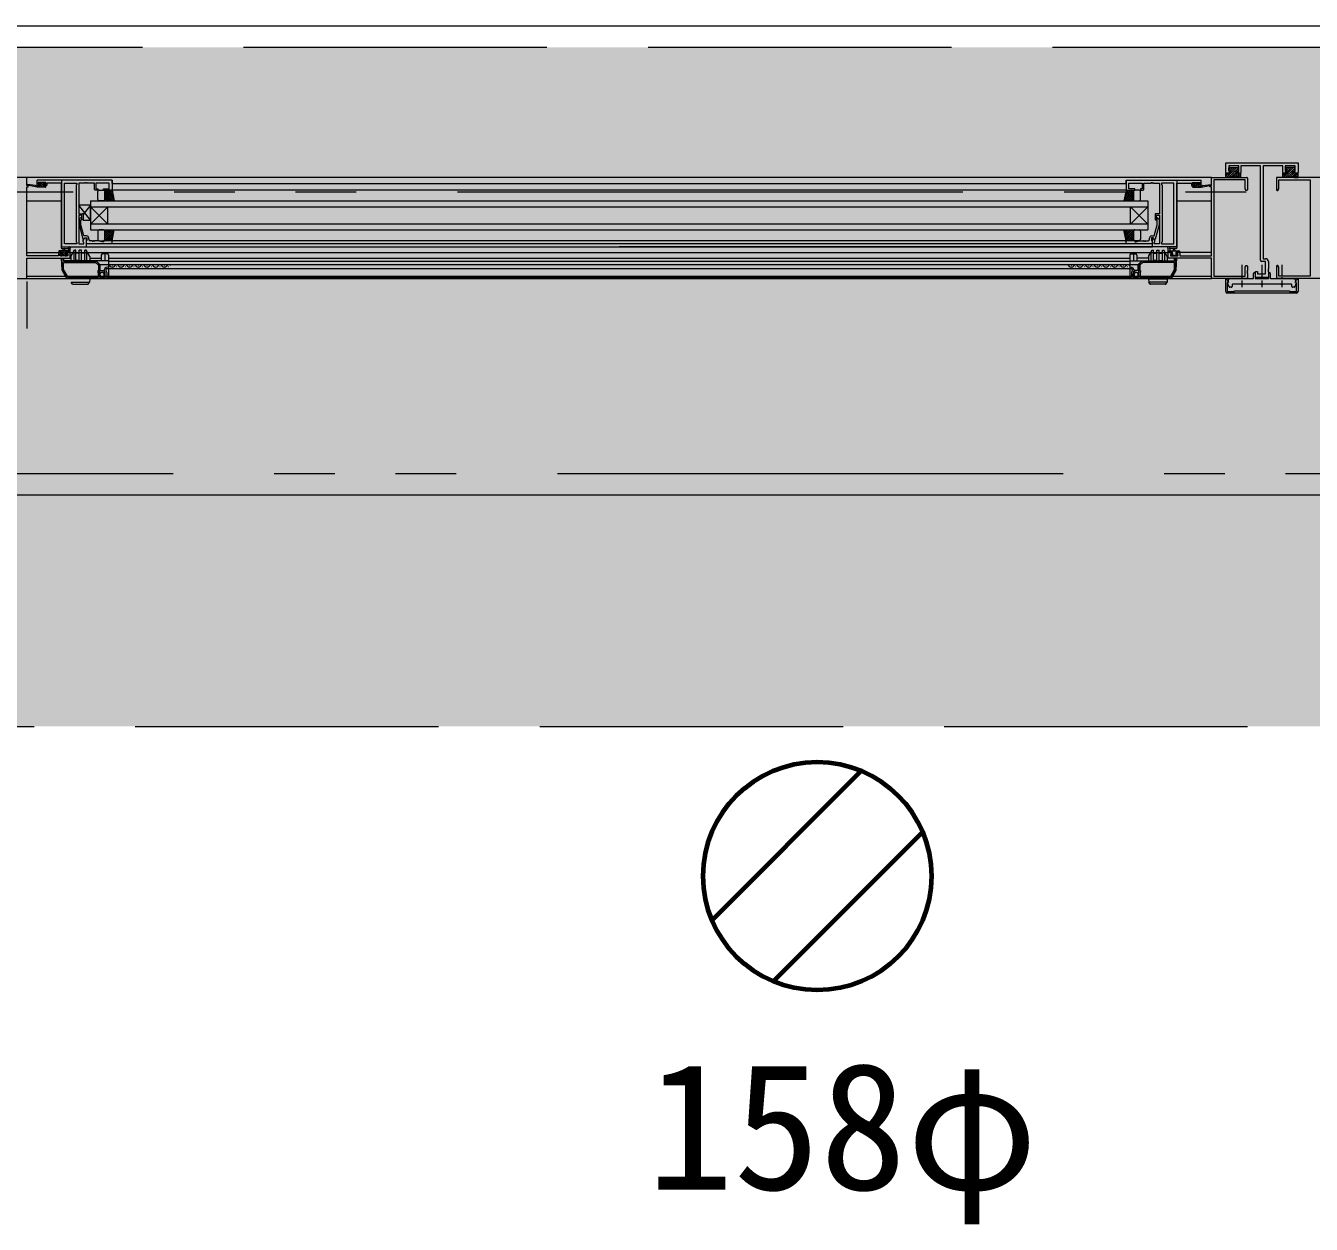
# Model space of a CAD drawing. Units: millimetres at full size. Extents: x -22551 to 92397, y -19340 to 14894.
# Drawn here: x 1721 to 2611, y 6300 to 7129 of the extents above; entities that cross this region are included whole.
import ezdxf
from ezdxf.enums import TextEntityAlignment as Align

# ---------------------------------------------------------------- set-up
doc = ezdxf.new("R2010")
doc.units = ezdxf.units.MM
doc.header["$LTSCALE"] = 70
doc.linetypes.add('DASHED3', pattern=[4, 3, -1])
doc.linetypes.add('DOUBLE_CHAIN1', pattern=[8.8, 5, -1, 0.6, -0.6, 0.6, -1])
for name, color, linetype, lineweight in [('1-2_階なし_梁', 9, 'DASHED3', 15), ('2-0_通芯', 7, 'Continuous', 15), ('3-B_厨房機器 AS・ﾊﾟﾈﾙ', 1, 'Continuous', 60)]:
    doc.layers.add(name, color=color, linetype=linetype, lineweight=lineweight)
doc.styles.add('ＭＳ ゴシック', font='')
doc.styles.get('ＭＳ ゴシック').set_extended_font_data('MS Gothic')

# ---------------------------------------------------------------- blocks, each defined once
blk = doc.blocks.new('グループ部品-125')
at = {"layer": '2-0_通芯'}
for p, q in [((2551.61, 7034.3), (2601.61, 7034.3)), ((2551.61, 7027.8), (2551.61, 7034.3)), ((2552.16, 7024.25), (2559.26, 7031.1)), ((2553.61, 7032.37), (2553.61, 7028.3)), ((2560.61, 7032.37), (2553.61, 7032.37)), ((2553.81, 7029.89), (2555.02, 7031.1)), ((2554.09, 7028.75), (2556.43, 7031.1)), ((2554.31, 7031.1), (2559.81, 7031.1)), ((2555.36, 7028.61), (2557.85, 7031.1)), ((2560.61, 7028.3), (2560.61, 7032.37)), ((2562.11, 7032.37), (2562.11, 7027.8)), ((2575.65, 7032.37), (2562.11, 7032.37)), ((2575.65, 6967.1), (2575.65, 7032.37)), ((2577.58, 7032.37), (2577.58, 6968.03)), ((2591.11, 7032.37), (2577.58, 7032.37)), ((2591.11, 7027.8), (2591.11, 7032.37)), ((2591.26, 7024.25), (2598.36, 7031.1)), ((2592.61, 7032.37), (2592.61, 7028.3)), ((2599.61, 7032.37), (2592.61, 7032.37)), ((2592.91, 7029.89), (2594.12, 7031.1)), ((2593.19, 7028.75), (2595.53, 7031.1)), ((2598.91, 7031.1), (2593.41, 7031.1)), ((2594.46, 7028.61), (2596.95, 7031.1)), ((2599.61, 7028.3), (2599.61, 7032.37)), ((2601.61, 7034.3), (2601.61, 7027.8)), ((2541.61, 7024.3), (1697.11, 7024.3)), ((1721.61, 7018.8), (1721.61, 7024.3)), ((1780.61, 7022.3), (1728.61, 7022.3)), ((1728.61, 7019), (1728.61, 7022.3)), ((1745.61, 7022.3), (1745.61, 6976.3)), ((1780.61, 7020.1), (1780.61, 7022.3)), ((1780.61, 7022.3), (1780.61, 7016)), ((2482.61, 7022.3), (2534.61, 7022.3)), ((2482.61, 7020.1), (2482.61, 7022.3)), ((2482.61, 7022.3), (2482.61, 7016)), ((2517.61, 7022.3), (2517.61, 6976.3)), ((2534.61, 7019), (2534.61, 7022.3)), ((2541.61, 7024.3), (2566.11, 7024.3)), ((2541.61, 7018.8), (2541.61, 7024.3)), ((2543.24, 7022.67), (2543.24, 6955.93)), ((2564.98, 7022.67), (2543.24, 7022.67)), ((2551.61, 7027.3), (2555.36, 7027.3)), ((2551.61, 7025.17), (2554.05, 7027.3)), ((2551.61, 7026.28), (2552.63, 7027.3)), ((2554.61, 7027.3), (2552.11, 7027.3)), ((2553.57, 7024.25), (2560.3, 7030.72)), ((2553.61, 7028.3), (2555.11, 7028.3)), ((2553.81, 7029.2), (2553.81, 7030.6)), ((2555.36, 7028.7), (2554.31, 7028.7)), ((2555.11, 7028.3), (2555.11, 7027.8)), ((2555.17, 7024.43), (2558.76, 7027.77)), ((2555.36, 7027.3), (2555.36, 7028.7)), ((2556.7, 7024.55), (2559.7, 7027.3)), ((2558.08, 7024.52), (2561.12, 7027.3)), ((2562.06, 7027.3), (2558.76, 7027.3)), ((2559.11, 7028.3), (2560.61, 7028.3)), ((2559.11, 7027.8), (2559.11, 7028.3)), ((2559.36, 7024.37), (2562.06, 7026.83)), ((2561.61, 7027.3), (2559.61, 7027.3)), ((2559.69, 7028.7), (2560.31, 7029.32)), ((2560.06, 7024.25), (2562.06, 7024.25)), ((2560.31, 7029.2), (2560.31, 7030.6)), ((2560.65, 7024.25), (2562.06, 7025.41)), ((2562.06, 7024.25), (2562.06, 7027.3)), ((2564.98, 7016.39), (2564.98, 7022.67)), ((2566.61, 7023.8), (2566.61, 7015.8)), ((2586.61, 7023.8), (2586.61, 7015.8)), ((3431.61, 7024.3), (2587.11, 7024.3)), ((2588.24, 7022.67), (2609.98, 7022.67)), ((2588.24, 7016.39), (2588.24, 7022.67)), ((2591.16, 7027.3), (2594.46, 7027.3)), ((2591.16, 7025.56), (2593.15, 7027.3)), ((2591.16, 7026.73), (2591.73, 7027.3)), ((2593.61, 7027.3), (2591.61, 7027.3)), ((2592.61, 7028.3), (2594.11, 7028.3)), ((2592.67, 7024.25), (2599.4, 7030.72)), ((2592.91, 7029.2), (2592.91, 7030.6)), ((2594.11, 7028.3), (2594.11, 7027.8)), ((2594.27, 7024.43), (2597.86, 7027.77)), ((2595.8, 7024.55), (2598.8, 7027.3)), ((2597.18, 7024.52), (2600.22, 7027.3)), ((2601.61, 7027.3), (2597.86, 7027.3)), ((2598.11, 7028.3), (2599.61, 7028.3)), ((2598.11, 7027.8), (2598.11, 7028.3)), ((2598.46, 7024.37), (2601.61, 7027.24)), ((2601.11, 7027.3), (2598.61, 7027.3)), ((2598.79, 7028.7), (2599.41, 7029.32)), ((2599.41, 7029.2), (2599.41, 7030.6)), ((2599.75, 7024.25), (2601.61, 7025.78)), ((2609.98, 7022.67), (2609.98, 6955.93)), ((1722.61, 7018.8), (1721.61, 7018.8)), ((1721.61, 7017.8), (1722.61, 7017.8)), ((1721.61, 6970.03), (1721.61, 7017.8)), ((1728.61, 7017.5), (1721.85, 7018.91)), ((1727.5, 7018.67), (1721.96, 7019.5)), ((1722.61, 7017.8), (1722.61, 7018.8)), ((1728.61, 7018.5), (1728.53, 7018.51)), ((1728.61, 7017.5), (1728.61, 7018.5)), ((1730.81, 7018.5), (1728.61, 7018.5)), ((1728.67, 7017.5), (1728.61, 7017.55)), ((1734.31, 7017.5), (1728.61, 7017.5)), ((1730.01, 7017.5), (1729.01, 7018.5)), ((1729.41, 7020.8), (1729.41, 7019.3)), ((1734.61, 7020.8), (1729.41, 7020.8)), ((1729.41, 7019.3), (1730.51, 7019.3)), ((1730.3, 7020.61), (1729.8, 7020.11)), ((1730.54, 7019.67), (1729.95, 7020.26)), ((1730.01, 7019.6), (1730.35, 7019.6)), ((1731.36, 7017.5), (1730.36, 7018.5)), ((1731.11, 7020.7), (1730.51, 7020.7)), ((1730.51, 7019.3), (1730.51, 7018.5)), ((1730.81, 7019.14), (1730.81, 7018.5)), ((1734.05, 7017.5), (1730.85, 7020.7)), ((1732.71, 7017.5), (1730.88, 7019.33)), ((1733.31, 7020.5), (1731.31, 7020.5)), ((1733.3, 7019.6), (1732.4, 7020.5)), ((1733.21, 7019.6), (1734.01, 7019.6)), ((1733.21, 7018.5), (1733.21, 7019.6)), ((1734.91, 7018.5), (1733.21, 7018.5)), ((1734.01, 7020.7), (1733.51, 7020.7)), ((1733.51, 7019.3), (1734.61, 7019.3)), ((1733.51, 7018.5), (1733.51, 7019.3)), ((1734.31, 7019.94), (1733.55, 7020.7)), ((1734.31, 7019.9), (1734.31, 7020.4)), ((1734.59, 7018.31), (1734.42, 7018.48)), ((1734.61, 7019.3), (1734.61, 7020.8)), ((1734.61, 7017.8), (1734.61, 7018.2)), ((1735.41, 7020.37), (1735.41, 7019)), ((1745.61, 7020.37), (1735.41, 7020.37)), ((1745.61, 6976.3), (1745.61, 7020.37)), ((1747.54, 7020.37), (1756.11, 7020.37)), ((1747.54, 6978.23), (1747.54, 7020.37)), ((1756.11, 7019.3), (1755.68, 7018.87)), ((1755.68, 7018.87), (1755.68, 6979.73)), ((1756.11, 7020.37), (1756.11, 7019.3)), ((1757.61, 7020.37), (1757.61, 6999.2)), ((1761.65, 7020.37), (1757.61, 7020.37)), ((1762.65, 7020.37), (1762.57, 7020.37)), ((1768.41, 7020.37), (1763.57, 7020.37)), ((1768.41, 7016), (1768.41, 7020.37)), ((1770.61, 7015.5), (1768.91, 7015.5)), ((1769.41, 7020.37), (1769.41, 7016.5)), ((1778.68, 7020.37), (1769.41, 7020.37)), ((1769.41, 7016.5), (1770.61, 7016.5)), ((1770.61, 7016.5), (1770.61, 7015.5)), ((1770.61, 7009), (1770.61, 7014.5)), ((1771.61, 7015.5), (1774.61, 7015.5)), ((1774.61, 7016.5), (1778.68, 7016.5)), ((1774.61, 7015.5), (1774.61, 7016.5)), ((1780.61, 7015.5), (1774.61, 7015.5)), ((1775.61, 7008), (1775.61, 7015.5)), ((1775.61, 7011.38), (1779.73, 7015.5)), ((1775.61, 7012.8), (1778.31, 7015.5)), ((1775.61, 7014.21), (1776.9, 7015.5)), ((1775.61, 7009.97), (1780.7, 7015.06)), ((1775.61, 7014.5), (1775.61, 7009)), ((1775.61, 7014.31), (1781.92, 7008)), ((1775.61, 7008.56), (1780.93, 7013.88)), ((1775.84, 7015.5), (1781.8, 7009.53)), ((1777.25, 7015.5), (1781.45, 7011.3)), ((1778.67, 7015.5), (1781.1, 7013.07)), ((1778.68, 7016.5), (1778.68, 7020.37)), ((1780.08, 7015.5), (1780.74, 7014.84)), ((2131.61, 7015.5), (1780.11, 7015.5)), ((1780.61, 7020.1), (2131.61, 7020.1)), ((1780.61, 7015.5), (1782.11, 7008)), ((2131.61, 7020.1), (2482.61, 7020.1)), ((2483.11, 7015.5), (2131.61, 7015.5)), ((2482.61, 7015.5), (2481.11, 7008)), ((2487.61, 7014.31), (2481.3, 7008)), ((2487.38, 7015.5), (2481.42, 7009.53)), ((2485.97, 7015.5), (2481.77, 7011.3)), ((2484.55, 7015.5), (2482.12, 7013.07)), ((2487.61, 7008.56), (2482.29, 7013.88)), ((2483.14, 7015.5), (2482.48, 7014.84)), ((2487.61, 7009.97), (2482.52, 7015.06)), ((2482.61, 7015.5), (2488.61, 7015.5)), ((2487.61, 7011.38), (2483.5, 7015.5)), ((2484.54, 7020.37), (2493.81, 7020.37)), ((2484.54, 7016.5), (2484.54, 7020.37)), ((2488.61, 7016.5), (2484.54, 7016.5)), ((2487.61, 7012.8), (2484.91, 7015.5)), ((2487.61, 7014.21), (2486.32, 7015.5)), ((2487.61, 7008), (2487.61, 7015.5)), ((2487.61, 7014.5), (2487.61, 7009)), ((2488.61, 7015.5), (2488.61, 7016.5)), ((2491.61, 7015.5), (2488.61, 7015.5)), ((2492.61, 7016.5), (2492.61, 7015.5)), ((2493.81, 7016.5), (2492.61, 7016.5)), ((2492.61, 7015.5), (2494.31, 7015.5)), ((2492.61, 7009), (2492.61, 7014.5)), ((2493.81, 7020.37), (2493.81, 7016.5)), ((2494.81, 7020.37), (2499.65, 7020.37)), ((2494.81, 7016), (2494.81, 7020.37)), ((2500.57, 7020.37), (2500.65, 7020.37)), ((2501.57, 7020.37), (2505.61, 7020.37)), ((2505.61, 7020.37), (2505.61, 6999.2)), ((2507.11, 7020.37), (2507.11, 7019.3)), ((2515.68, 7020.37), (2507.11, 7020.37)), ((2507.11, 7019.3), (2507.54, 7018.87)), ((2507.54, 7018.87), (2507.54, 6979.73)), ((2515.68, 6978.23), (2515.68, 7020.37)), ((2517.61, 7020.37), (2527.81, 7020.37)), ((2517.61, 6976.3), (2517.61, 7020.37)), ((2527.81, 7020.37), (2527.81, 7019)), ((2528.31, 7018.5), (2530.01, 7018.5)), ((2528.61, 7020.8), (2533.81, 7020.8)), ((2528.61, 7019.3), (2528.61, 7020.8)), ((2529.71, 7019.3), (2528.61, 7019.3)), ((2528.61, 7017.8), (2528.61, 7018.2)), ((2528.63, 7018.31), (2528.8, 7018.48)), ((2528.91, 7019.94), (2529.67, 7020.7)), ((2528.91, 7019.9), (2528.91, 7020.4)), ((2528.91, 7017.5), (2534.61, 7017.5)), ((2529.17, 7017.5), (2532.37, 7020.7)), ((2529.21, 7020.7), (2529.71, 7020.7)), ((2530.01, 7019.6), (2529.21, 7019.6)), ((2529.71, 7018.5), (2529.71, 7019.3)), ((2529.91, 7020.5), (2531.91, 7020.5)), ((2529.92, 7019.6), (2530.82, 7020.5)), ((2530.01, 7018.5), (2530.01, 7019.6)), ((2530.51, 7017.5), (2532.34, 7019.33)), ((2531.86, 7017.5), (2532.86, 7018.5)), ((2532.11, 7020.7), (2532.71, 7020.7)), ((2532.41, 7019.14), (2532.41, 7018.5)), ((2532.41, 7018.5), (2534.61, 7018.5)), ((2532.68, 7019.67), (2533.27, 7020.26)), ((2532.71, 7019.3), (2532.71, 7018.5)), ((2533.81, 7019.3), (2532.71, 7019.3)), ((2533.21, 7019.6), (2532.87, 7019.6)), ((2532.92, 7020.61), (2533.42, 7020.11)), ((2533.21, 7017.5), (2534.21, 7018.5)), ((2533.81, 7020.8), (2533.81, 7019.3)), ((2534.56, 7017.5), (2534.61, 7017.55)), ((2534.61, 7017.5), (2541.37, 7018.91)), ((2534.61, 7018.5), (2534.7, 7018.51)), ((2534.61, 7017.5), (2534.61, 7018.5)), ((2535.72, 7018.67), (2541.26, 7019.5)), ((2540.61, 7018.8), (2541.61, 7018.8)), ((2540.61, 7017.8), (2540.61, 7018.8)), ((2541.61, 7017.8), (2540.61, 7017.8)), ((2541.61, 6970.03), (2541.61, 7017.8)), ((2565.61, 7015.3), (2564.98, 7016.39)), ((2566.11, 7015.3), (2565.61, 7015.3)), ((2587.11, 7015.3), (2587.61, 7015.3)), ((2587.61, 7015.3), (2588.24, 7016.39)), ((1721.61, 7008.1), (1745.61, 7008.1)), ((1765.61, 6994.7), (1757.61, 7005.2)), ((1757.61, 7005.2), (1757.61, 6999.2)), ((1765.61, 7005.2), (1757.61, 7005.2)), ((1765.61, 7005.2), (1760.61, 6998.64)), ((1765.61, 7008), (1765.61, 6988)), ((1765.61, 7008), (2497.61, 7008)), ((1765.61, 6994.7), (1765.61, 7005.2)), ((1774.61, 7008), (1771.61, 7008)), ((1775.61, 7012.9), (1780.51, 7008)), ((1775.61, 7011.48), (1779.1, 7008)), ((1775.61, 7010.07), (1777.68, 7008)), ((1775.61, 7008.66), (1776.27, 7008)), ((1776.47, 7008), (1781.17, 7012.7)), ((1777.88, 7008), (1781.41, 7011.52)), ((1779.3, 7008), (1781.64, 7010.34)), ((1780.71, 7008), (1781.88, 7009.17)), ((2482.51, 7008), (2481.34, 7009.17)), ((2483.92, 7008), (2481.58, 7010.34)), ((2485.34, 7008), (2481.82, 7011.52)), ((2486.75, 7008), (2482.05, 7012.7)), ((2487.61, 7012.9), (2482.71, 7008)), ((2487.61, 7011.48), (2484.13, 7008)), ((2487.61, 7010.07), (2485.54, 7008)), ((2487.61, 7008.66), (2486.95, 7008)), ((2488.61, 7008), (2491.61, 7008)), ((2497.61, 7008), (2497.61, 6988)), ((2517.61, 7008.1), (2541.61, 7008.1)), ((1757.61, 6999.2), (1760.61, 6999.2)), ((1757.61, 6999.2), (1760.11, 6999.2)), ((1757.61, 6998.2), (1757.61, 6978.23)), ((1759.61, 6998.2), (1757.61, 6998.2)), ((1758.59, 6996.12), (1757.81, 6995.35)), ((1759.61, 6995), (1759.61, 6998.2)), ((1760.61, 6999.2), (1760.61, 6994.7)), ((1760.61, 6998.7), (1760.61, 6995)), ((1765.61, 7004), (2497.61, 7004)), ((1777.61, 6992), (1765.61, 7004)), ((1777.61, 7004), (1765.61, 6992)), ((1777.61, 6992), (1777.61, 7004)), ((2485.61, 6992), (2497.61, 7004)), ((2485.61, 7004), (2497.61, 6992)), ((2485.61, 6992), (2485.61, 7004)), ((2502.61, 6998.7), (2502.61, 6995)), ((2505.61, 6999.2), (2503.11, 6999.2)), ((2503.61, 6998.2), (2505.61, 6998.2)), ((2503.61, 6995), (2503.61, 6998.2)), ((2504.63, 6996.12), (2505.41, 6995.35)), ((2505.61, 6998.2), (2505.61, 6978.23)), ((1757.81, 6995.35), (1757.81, 6991.4)), ((1757.81, 6991.4), (1760.42, 6981.67)), ((1759.01, 6994.85), (1759.43, 6995.28)), ((1759.01, 6991.56), (1759.01, 6994.85)), ((1761.09, 6983.8), (1759.01, 6991.56)), ((1760.61, 6995), (1759.61, 6995)), ((1760.61, 6994.7), (1765.61, 6994.7)), ((2497.61, 6992), (1765.61, 6992)), ((1765.61, 6988), (2497.61, 6988)), ((1770.61, 6987), (1770.61, 6981.5)), ((1774.61, 6988), (1771.61, 6988)), ((1775.61, 6981.69), (1781.92, 6988)), ((1775.61, 6983.1), (1780.51, 6988)), ((1775.61, 6988), (1775.61, 6980.5)), ((1775.61, 6984.51), (1779.1, 6988)), ((1775.61, 6985.93), (1777.68, 6988)), ((1775.61, 6987.34), (1776.27, 6988)), ((1775.61, 6987.44), (1780.93, 6982.12)), ((1775.61, 6981.5), (1775.61, 6987)), ((1776.47, 6988), (1781.17, 6983.3)), ((1777.88, 6988), (1781.41, 6984.48)), ((1779.3, 6988), (1781.64, 6985.65)), ((1780.61, 6980.5), (1782.11, 6988)), ((1780.71, 6988), (1781.88, 6986.83)), ((2482.61, 6980.5), (2481.11, 6988)), ((2487.61, 6981.69), (2481.3, 6988)), ((2482.51, 6988), (2481.34, 6986.83)), ((2483.92, 6988), (2481.58, 6985.65)), ((2485.34, 6988), (2481.82, 6984.48)), ((2486.75, 6988), (2482.05, 6983.3)), ((2487.61, 6987.44), (2482.29, 6982.12)), ((2487.61, 6983.1), (2482.71, 6988)), ((2487.61, 6984.51), (2484.13, 6988)), ((2487.61, 6985.93), (2485.54, 6988)), ((2487.61, 6987.34), (2486.95, 6988)), ((2487.61, 6988), (2487.61, 6980.5)), ((2487.61, 6981.5), (2487.61, 6987)), ((2488.61, 6988), (2491.61, 6988)), ((2492.61, 6987), (2492.61, 6981.5)), ((2502.13, 6983.8), (2504.21, 6991.56)), ((2502.61, 6995), (2503.61, 6995)), ((2505.41, 6991.4), (2502.8, 6981.67)), ((2504.21, 6994.85), (2503.79, 6995.28)), ((2504.21, 6991.56), (2504.21, 6994.85)), ((2505.41, 6995.35), (2505.41, 6991.4)), ((1756.11, 6978.23), (1747.54, 6978.23)), ((1755.68, 6979.73), (1756.11, 6979.3)), ((1756.11, 6979.3), (1756.11, 6978.23)), ((1757.61, 6978.23), (1761.11, 6978.23)), ((1760.68, 6980.54), (1761.81, 6982.5)), ((1760.68, 6979.73), (1760.68, 6980.54)), ((1761.11, 6979.3), (1760.68, 6979.73)), ((1760.9, 6981.3), (1761.12, 6981.3)), ((1762.91, 6983.8), (1761.09, 6983.8)), ((1761.11, 6978.23), (1761.11, 6979.3)), ((1761.81, 6982.5), (1763.11, 6982.5)), ((1762.61, 6982.5), (1762.61, 6976.3)), ((1762.61, 6978.5), (2500.61, 6978.5)), ((1763.11, 6982.5), (1763.11, 6980.7)), ((1764.41, 6981.5), (1764.41, 6982.3)), ((1766.65, 6980.5), (1765.41, 6980.5)), ((1767.65, 6980.5), (1767.57, 6980.5)), ((1767.84, 6980.38), (1767.65, 6980.5)), ((1771.69, 6980.5), (1768.57, 6980.5)), ((1771.61, 6980.5), (1774.61, 6980.5)), ((1773.61, 6979.8), (1771.69, 6980.5)), ((1774.61, 6979.8), (1773.61, 6979.8)), ((1774.61, 6980.5), (1774.61, 6979.8)), ((2488.61, 6980.5), (1774.61, 6980.5)), ((1775.61, 6986.03), (1780.7, 6980.94)), ((1775.61, 6984.61), (1779.73, 6980.5)), ((1775.61, 6983.2), (1778.31, 6980.5)), ((1775.61, 6981.79), (1776.9, 6980.5)), ((1775.84, 6980.5), (1781.8, 6986.46)), ((1777.25, 6980.5), (1781.45, 6984.7)), ((1778.67, 6980.5), (1781.1, 6982.93)), ((1780.08, 6980.5), (1780.74, 6981.16)), ((1780.61, 6978.5), (1780.61, 6980)), ((2487.38, 6980.5), (2481.42, 6986.46)), ((2485.97, 6980.5), (2481.77, 6984.7)), ((2484.55, 6980.5), (2482.12, 6982.93)), ((2483.14, 6980.5), (2482.48, 6981.16)), ((2487.61, 6986.03), (2482.52, 6980.94)), ((2482.61, 6978.5), (2482.61, 6980)), ((2487.61, 6984.61), (2483.5, 6980.5)), ((2487.61, 6983.2), (2484.91, 6980.5)), ((2487.61, 6981.79), (2486.32, 6980.5)), ((2488.61, 6980.5), (2488.61, 6979.8)), ((2491.61, 6980.5), (2488.61, 6980.5)), ((2488.61, 6979.8), (2489.61, 6979.8)), ((2489.61, 6979.8), (2491.53, 6980.5)), ((2491.53, 6980.5), (2494.65, 6980.5)), ((2495.39, 6980.38), (2495.57, 6980.5)), ((2495.57, 6980.5), (2495.65, 6980.5)), ((2496.57, 6980.5), (2497.81, 6980.5)), ((2498.81, 6981.5), (2498.81, 6982.3)), ((2501.41, 6982.5), (2500.11, 6982.5)), ((2500.11, 6982.5), (2500.11, 6980.7)), ((2500.31, 6983.8), (2502.13, 6983.8)), ((2500.61, 6982.5), (2500.61, 6976.3)), ((2502.54, 6980.54), (2501.41, 6982.5)), ((2502.32, 6981.3), (2502.1, 6981.3)), ((2502.11, 6979.3), (2502.54, 6979.73)), ((2502.11, 6978.23), (2502.11, 6979.3)), ((2505.61, 6978.23), (2502.11, 6978.23)), ((2502.54, 6979.73), (2502.54, 6980.54)), ((2507.54, 6979.73), (2507.11, 6979.3)), ((2507.11, 6979.3), (2507.11, 6978.23)), ((2507.11, 6978.23), (2515.68, 6978.23)), ((1721.61, 6972.3), (1745.81, 6972.3)), ((1743.51, 6970.03), (1721.61, 6970.03)), ((1743.51, 6971.8), (1743.51, 6970.03)), ((1743.71, 6973.2), (1743.71, 6972.6)), ((1751.61, 6973.5), (1744.01, 6973.5)), ((1744.01, 6972.3), (1745.21, 6973.5)), ((1744.71, 6971.5), (1745.81, 6971.5)), ((1744.71, 6970.03), (1744.71, 6971.5)), ((1749.98, 6970.03), (1744.71, 6970.03)), ((1744.81, 6972.5), (1746.11, 6972.5)), ((1744.91, 6970.51), (1745.5, 6971.1)), ((1744.91, 6970.8), (1744.91, 6970.3)), ((1746.11, 6971.1), (1745.21, 6971.1)), ((1745.21, 6970), (1745.71, 6970)), ((1745.55, 6972.5), (1746.55, 6973.5)), ((1745.61, 6976.3), (1762.61, 6976.3)), ((1745.61, 6976.3), (2131.61, 6976.3)), ((1745.75, 6970), (1745.91, 6970.16)), ((1745.81, 6971.5), (1745.81, 6972.3)), ((1745.88, 6975.1), (1749.84, 6975.1)), ((1745.91, 6970.2), (1748.01, 6970.2)), ((1745.95, 6970.2), (1749.25, 6973.5)), ((1746.11, 6971.71), (1747.9, 6973.5)), ((1746.11, 6972.5), (1746.11, 6971.1)), ((1746.71, 6973.5), (1746.81, 6974.64)), ((1747.29, 6970.2), (1748.27, 6971.18)), ((1747.91, 6973.5), (1747.81, 6974.64)), ((1748.21, 6970), (1748.81, 6970)), ((1748.44, 6970), (1749.49, 6971.04)), ((1748.51, 6972.5), (1750.51, 6972.5)), ((1748.51, 6971.56), (1748.51, 6972.5)), ((1748.81, 6972.3), (2511.61, 6972.3)), ((1748.81, 6972.3), (1748.81, 6971.5)), ((1748.81, 6971.5), (1749.98, 6971.5)), ((1749.31, 6971.1), (1748.97, 6971.1)), ((1749.02, 6970.09), (1749.52, 6970.59)), ((1749.59, 6972.5), (1750.59, 6973.5)), ((1749.98, 6971.5), (1749.98, 6970.03)), ((1750.41, 6974.68), (1750.41, 6973.5)), ((1750.74, 6972.3), (1751.61, 6973.17)), ((1751.61, 6972.6), (1751.61, 6975.28)), ((1751.61, 6968.4), (1751.61, 6972.3)), ((1752.11, 6969.57), (1754.61, 6973.9)), ((1752.11, 6969.57), (1752.11, 6966.6)), ((1754.01, 6972.86), (1754.01, 6966.6)), ((1755.51, 6973.9), (1754.61, 6973.9)), ((1755.51, 6966.9), (1755.51, 6973.9)), ((1757.81, 6971.8), (1755.51, 6971.8)), ((1757.81, 6966.9), (1757.81, 6973.9)), ((1759.41, 6973.9), (1757.81, 6973.9)), ((1759.41, 6966.9), (1759.41, 6973.9)), ((1761.71, 6971.8), (1759.41, 6971.8)), ((1761.71, 6966.9), (1761.71, 6973.9)), ((1762.61, 6973.9), (1761.71, 6973.9)), ((1762.31, 6976.3), (2131.61, 6976.3)), ((1765.11, 6969.57), (1762.61, 6973.9)), ((1763.21, 6966.6), (1763.21, 6972.86)), ((1765.11, 6969.57), (1765.11, 6966.6)), ((1773.11, 6970.4), (1773.11, 6966.6)), ((1777.11, 6971.4), (1774.11, 6971.4)), ((1775.61, 6971.4), (1775.61, 6966.6)), ((1778.11, 6970.4), (1778.11, 6954.3)), ((2131.61, 6976.3), (2500.91, 6976.3)), ((2517.61, 6976.3), (2131.61, 6976.3)), ((2485.11, 6970.4), (2485.11, 6954.3)), ((2486.11, 6971.4), (2489.11, 6971.4)), ((2487.61, 6971.4), (2487.61, 6966.6)), ((2490.11, 6970.4), (2490.11, 6966.6)), ((2498.11, 6969.57), (2500.61, 6973.9)), ((2498.11, 6969.57), (2498.11, 6966.6)), ((2500.01, 6966.6), (2500.01, 6972.86)), ((2517.61, 6976.3), (2500.61, 6976.3)), ((2500.61, 6973.9), (2501.51, 6973.9)), ((2501.51, 6966.9), (2501.51, 6973.9)), ((2501.51, 6971.8), (2503.81, 6971.8)), ((2503.81, 6966.9), (2503.81, 6973.9)), ((2503.81, 6973.9), (2505.41, 6973.9)), ((2505.41, 6966.9), (2505.41, 6973.9)), ((2505.41, 6971.8), (2507.71, 6971.8)), ((2507.71, 6966.9), (2507.71, 6973.9)), ((2507.71, 6973.9), (2508.61, 6973.9)), ((2511.11, 6969.57), (2508.61, 6973.9)), ((2509.21, 6972.86), (2509.21, 6966.6)), ((2511.11, 6969.57), (2511.11, 6966.6)), ((2511.61, 6972.6), (2511.61, 6975.28)), ((2511.61, 6973.5), (2519.21, 6973.5)), ((2514.41, 6972.3), (2511.61, 6972.3)), ((2511.61, 6968.4), (2511.61, 6972.3)), ((2514.71, 6972.5), (2512.71, 6972.5)), ((2512.81, 6974.68), (2512.81, 6973.5)), ((2513.24, 6971.5), (2513.24, 6970.03)), ((2514.41, 6971.5), (2513.24, 6971.5)), ((2513.24, 6970.03), (2518.51, 6970.03)), ((2517.34, 6975.1), (2513.38, 6975.1)), ((2514.2, 6970.09), (2513.7, 6970.59)), ((2513.91, 6971.1), (2514.25, 6971.1)), ((2514.41, 6972.3), (2514.41, 6971.5)), ((2515.01, 6970), (2514.41, 6970)), ((2514.71, 6971.56), (2514.71, 6972.5)), ((2517.31, 6970.2), (2515.21, 6970.2)), ((2515.31, 6973.5), (2515.41, 6974.64)), ((2516.51, 6973.5), (2516.41, 6974.64)), ((2517.11, 6972.5), (2517.11, 6971.1)), ((2518.41, 6972.5), (2517.11, 6972.5)), ((2517.11, 6971.1), (2518.01, 6971.1)), ((2541.61, 6972.3), (2517.41, 6972.3)), ((2517.41, 6971.5), (2517.41, 6972.3)), ((2518.51, 6971.5), (2517.41, 6971.5)), ((2518.01, 6970), (2517.51, 6970)), ((2518.31, 6970.8), (2518.31, 6970.3)), ((2518.51, 6970.03), (2518.51, 6971.5)), ((2519.51, 6973.2), (2519.51, 6972.6)), ((2519.71, 6971.8), (2519.71, 6970.03)), ((2519.71, 6970.03), (2541.61, 6970.03)), ((1721.61, 6968.4), (1752.11, 6968.4)), ((1721.61, 6954.3), (1721.61, 6968.4)), ((1746.04, 6960.18), (1745.61, 6968.4)), ((1747.11, 6966.48), (1747.11, 6968.4)), ((1778.11, 6966.6), (1747.11, 6966.6)), ((1750.91, 6966.4), (1750.91, 6966.6)), ((1757.81, 6966.9), (1755.51, 6966.9)), ((1759.41, 6966.9), (1761.71, 6966.9)), ((1765.11, 6968.4), (1773.11, 6968.4)), ((1772.14, 6959.81), (1774.86, 6959.81)), ((1772.21, 6964), (2491.01, 6964)), ((1776.33, 6959.81), (1776.91, 6958.4)), ((1778.11, 6962.1), (1777.61, 6962.1)), ((2485.51, 6961.1), (1777.71, 6961.1)), ((1778.11, 6968.4), (2485.11, 6968.4)), ((1778.11, 6966.4), (2485.11, 6966.4)), ((1780.67, 6963.36), (1780.87, 6963.36)), ((1783.67, 6962.6), (1783.87, 6962.6)), ((1786.67, 6963.36), (1786.87, 6963.36)), ((1789.67, 6962.6), (1789.87, 6962.6)), ((1792.67, 6963.36), (1792.87, 6963.36)), ((1795.67, 6962.6), (1795.87, 6962.6)), ((1798.67, 6963.36), (1798.87, 6963.36)), ((1801.67, 6962.6), (1801.87, 6962.6)), ((1804.67, 6963.36), (1804.87, 6963.36)), ((1807.67, 6962.6), (1807.87, 6962.6)), ((1813.67, 6962.6), (1813.87, 6962.6)), ((1816.67, 6963.36), (1816.87, 6963.36)), ((1819.67, 6962.6), (1819.87, 6962.6)), ((2444.67, 6963.36), (2444.87, 6963.36)), ((2447.67, 6962.6), (2447.87, 6962.6)), ((2450.67, 6963.36), (2450.87, 6963.36)), ((2453.67, 6962.6), (2453.87, 6962.6)), ((2456.67, 6963.36), (2456.87, 6963.36)), ((2459.67, 6962.6), (2459.87, 6962.6)), ((2462.67, 6963.36), (2462.87, 6963.36)), ((2465.67, 6962.6), (2465.87, 6962.6)), ((2468.67, 6963.36), (2468.87, 6963.36)), ((2471.67, 6962.6), (2471.87, 6962.6)), ((2474.67, 6963.36), (2474.87, 6963.36)), ((2477.67, 6962.6), (2477.87, 6962.6)), ((2480.67, 6963.36), (2480.87, 6963.36)), ((2483.67, 6962.6), (2483.87, 6962.6)), ((2485.11, 6966.6), (2516.11, 6966.6)), ((2485.11, 6962.1), (2485.61, 6962.1)), ((2486.89, 6959.81), (2486.31, 6958.4)), ((2491.08, 6959.81), (2488.36, 6959.81)), ((2498.11, 6968.4), (2490.11, 6968.4)), ((2503.81, 6966.9), (2501.51, 6966.9)), ((2505.41, 6966.9), (2507.71, 6966.9)), ((2541.61, 6968.4), (2511.11, 6968.4)), ((2512.31, 6966.4), (2512.31, 6966.6)), ((2516.11, 6966.48), (2516.11, 6968.4)), ((2517.18, 6960.18), (2517.61, 6968.4)), ((2541.61, 6954.3), (2541.61, 6968.4)), ((2562.81, 6963.82), (2562.81, 6956.18)), ((2564.98, 6962.21), (2565.61, 6963.3)), ((2564.98, 6955.93), (2564.98, 6962.21)), ((2565.61, 6963.3), (2566.11, 6963.3)), ((2566.61, 6962.8), (2566.61, 6959.76)), ((2576.61, 6963.82), (2576.61, 6956.18)), ((2579.18, 6966.1), (2576.65, 6966.1)), ((2577.58, 6968.03), (2579.11, 6968.03)), ((2579.02, 6964.85), (2579.18, 6965.04)), ((2579.02, 6964.35), (2579.02, 6964.85)), ((2579.18, 6964.16), (2579.02, 6964.35)), ((2579.02, 6961.05), (2579.18, 6961.24)), ((2579.02, 6960.55), (2579.02, 6961.05)), ((2579.18, 6960.36), (2579.02, 6960.55)), ((2579.18, 6965.04), (2579.18, 6966.1)), ((2579.18, 6961.24), (2579.18, 6964.16)), ((2579.18, 6957.5), (2579.18, 6960.36)), ((2581.11, 6960.96), (2580.99, 6960.77)), ((2580.99, 6960.77), (2580.99, 6960.22)), ((2580.99, 6960.22), (2581.11, 6960.04)), ((2581.11, 6959.96), (2580.99, 6959.77)), ((2581.11, 6966.03), (2581.11, 6960.96)), ((2581.11, 6960.04), (2581.11, 6959.96)), ((2586.61, 6962.8), (2586.61, 6959.76)), ((2587.61, 6963.3), (2587.11, 6963.3)), ((2588.24, 6962.21), (2587.61, 6963.3)), ((2588.24, 6955.93), (2588.24, 6962.21)), ((2590.41, 6963.82), (2590.41, 6956.18)), ((1697.11, 6954.3), (2541.61, 6954.3)), ((1721.61, 6955.93), (2541.61, 6955.93)), ((1721.61, 6952.3), (1721.61, 6919.8)), ((1749.02, 6954.8), (1746.17, 6959.73)), ((2513.23, 6954.5), (1749.99, 6954.5)), ((1765.11, 6954.1), (1752.11, 6954.1)), ((1752.24, 6951.8), (1764.98, 6951.8)), ((1753.16, 6950.51), (1752.28, 6951.73)), ((1754.01, 6954.3), (1754.01, 6954.1)), ((1754.51, 6954.1), (1754.51, 6954.3)), ((1762.71, 6954.1), (1762.71, 6954.3)), ((1763.21, 6954.1), (1763.21, 6954.3)), ((1764.06, 6950.51), (1764.94, 6951.73)), ((1765.11, 6954.1), (1764.99, 6951.89)), ((1770.71, 6959.62), (1770.71, 6958.67)), ((1772.01, 6958.6), (1772.01, 6955.6)), ((1775.81, 6955.6), (1772.01, 6955.6)), ((1772.21, 6955.6), (1772.21, 6958.6)), ((1775.31, 6959.07), (1775.06, 6959.01)), ((1775.17, 6958.14), (1775.6, 6958.57)), ((2486.31, 6958.4), (2486.31, 6955.4)), ((2488.05, 6958.14), (2487.62, 6958.57)), ((2487.91, 6959.07), (2488.16, 6959.01)), ((2491.01, 6955.6), (2491.01, 6958.6)), ((2492.51, 6959.62), (2492.51, 6958.67)), ((2498.11, 6954.1), (2511.11, 6954.1)), ((2498.11, 6954.1), (2498.23, 6951.89)), ((2510.98, 6951.8), (2498.24, 6951.8)), ((2499.16, 6950.51), (2498.28, 6951.73)), ((2500.01, 6954.1), (2500.01, 6954.3)), ((2500.51, 6954.1), (2500.51, 6954.3)), ((2508.71, 6954.1), (2508.71, 6954.3)), ((2509.21, 6954.3), (2509.21, 6954.1)), ((2510.06, 6950.51), (2510.94, 6951.73)), ((2511.11, 6954.1), (2510.99, 6951.89)), ((2514.2, 6954.8), (2517.05, 6959.73)), ((2566.11, 6954.3), (2541.61, 6954.3)), ((2543.24, 6955.93), (2564.98, 6955.93)), ((2553.89, 6948.5), (2552.84, 6951.39)), ((2553.06, 6952), (2553.26, 6952.11)), ((2553.41, 6952.37), (2553.41, 6953.3)), ((2554.41, 6954.3), (2570.51, 6954.3)), ((2562.81, 6955.18), (2562.81, 6953.98)), ((2562.81, 6952.98), (2562.81, 6948.42)), ((2566.61, 6958.84), (2566.61, 6958.76)), ((2566.61, 6957.84), (2566.61, 6954.8)), ((2570.81, 6954.6), (2570.81, 6957.8)), ((2571.31, 6958.3), (2571.41, 6958.3)), ((2571.91, 6957.8), (2571.91, 6954.6)), ((2572.11, 6959.1), (2573.61, 6959.1)), ((2572.11, 6955.5), (2572.11, 6959.1)), ((2572.21, 6954.3), (2581.01, 6954.3)), ((2575.94, 6955), (2572.61, 6955)), ((2573.61, 6959.1), (2573.61, 6957.5)), ((2573.61, 6957.5), (2579.18, 6957.5)), ((2576.13, 6955.14), (2575.94, 6955)), ((2576.61, 6955.18), (2576.61, 6953.98)), ((2576.61, 6952.98), (2576.61, 6948.42)), ((2577.28, 6955), (2577.09, 6955.14)), ((2580.61, 6955), (2577.28, 6955)), ((2580.99, 6959.77), (2580.99, 6959.22)), ((2580.99, 6959.22), (2581.11, 6959.04)), ((2581.11, 6959.04), (2581.11, 6955.5)), ((2581.31, 6954.6), (2581.31, 6957.8)), ((2581.81, 6958.3), (2581.91, 6958.3)), ((2582.41, 6957.8), (2582.41, 6954.6)), ((2582.71, 6954.3), (2598.81, 6954.3)), ((2586.61, 6958.84), (2586.61, 6958.76)), ((2586.61, 6957.84), (2586.61, 6954.8)), ((3431.61, 6954.3), (2587.11, 6954.3)), ((2609.98, 6955.93), (2588.24, 6955.93)), ((2590.41, 6955.18), (2590.41, 6953.98)), ((2590.41, 6952.98), (2590.41, 6948.42)), ((2600.38, 6951.39), (2599.33, 6948.5)), ((2599.81, 6953.3), (2599.81, 6952.37)), ((2599.96, 6952.11), (2600.16, 6952)), ((1753.57, 6950.3), (1763.66, 6950.3)), ((2509.66, 6950.3), (2499.57, 6950.3)), ((2600.61, 6944.3), (2552.61, 6944.3)), ((2555.41, 6948.3), (2554.18, 6948.3)), ((2555.91, 6950), (2555.91, 6948.8)), ((2562.14, 6950.3), (2556.21, 6950.3)), ((2575.94, 6950.3), (2563.48, 6950.3)), ((2589.74, 6950.3), (2577.28, 6950.3)), ((2597.01, 6950.3), (2591.08, 6950.3)), ((2597.31, 6948.8), (2597.31, 6950)), ((2599.04, 6948.3), (2597.81, 6948.3)), ((3471.11, 6804.3), (792.11, 6804.3))]:
    blk.add_line(p, q, dxfattribs=at)
at = {"layer": '2-0_通芯', "linetype": 'DOUBLE_CHAIN1'}
for p, q in [((-21388.39, 7014.3), (23861.61, 7014.3)), ((-22551.09, 6819.3), (23861.61, 6819.3))]:
    blk.add_line(p, q, dxfattribs=at)
at = {"layer": '2-0_通芯'}
for points in [[(801.61, 7129.3), (3461.61, 7129.3), (3461.61, 7114.3)], [(2554.06, 7024.25), (2551.61, 7024.25), (2551.61, 7027.3)], [(2558.76, 7027.3), (2558.76, 7028.7), (2559.81, 7028.7)], [(2593.16, 7024.25), (2591.16, 7024.25), (2591.16, 7027.3)], [(2594.46, 7027.3), (2594.46, 7028.7), (2593.41, 7028.7)], [(2597.86, 7027.3), (2597.86, 7028.7), (2598.91, 7028.7)], [(2599.16, 7024.25), (2601.61, 7024.25), (2601.61, 7027.3)], [(1749.12, 6955), (1746.11, 6960.22), (1746.11, 6968.4)], [(1747.01, 6968.4), (1747.01, 6966.4), (1769.51, 6966.4), (1772.01, 6963.9), (1772.01, 6959.77), (1771.56, 6959.23)], [(1749.64, 6955.9), (1747.01, 6960.46), (1747.01, 6965.5), (1769.14, 6965.5), (1771.11, 6963.53), (1771.11, 6960.1), (1770.71, 6959.62)], [(1772.21, 6960), (1772.21, 6964), (1769.61, 6966.6)], [(1771.91, 6958.9), (1771.71, 6958.9), (1771.71, 6959.3), (1772.14, 6959.81)], [(2491.01, 6960), (2491.01, 6964), (2493.61, 6966.6)], [(2491.31, 6958.9), (2491.51, 6958.9), (2491.51, 6959.3), (2491.08, 6959.81)], [(2516.21, 6968.4), (2516.21, 6966.4), (2493.71, 6966.4), (2491.21, 6963.9), (2491.21, 6959.77), (2491.66, 6959.23)], [(2513.58, 6955.9), (2516.21, 6960.46), (2516.21, 6965.5), (2494.08, 6965.5), (2492.11, 6963.53), (2492.11, 6960.1), (2492.51, 6959.62)], [(2514.1, 6955), (2517.11, 6960.22), (2517.11, 6968.4)], [(1770.91, 6958.33), (1770.91, 6955.4), (1750.51, 6955.4)], [(1774.81, 6959.3), (1774.81, 6959), (1775.61, 6959), (1775.61, 6956.1)], [(1775.81, 6955.6), (1775.81, 6957.8), (1775.31, 6957.8)], [(1776.91, 6958.4), (1776.91, 6955.4), (2486.31, 6955.4)], [(2491.21, 6958.6), (2491.21, 6955.6), (2487.41, 6955.6), (2487.41, 6957.8), (2487.91, 6957.8)], [(2488.41, 6959.3), (2488.41, 6959), (2487.61, 6959), (2487.61, 6956.1)], [(2492.31, 6958.33), (2492.31, 6955.4), (2512.71, 6955.4)], [(2551.61, 6945.3), (2551.61, 6953.8), (2552.41, 6953.8), (2553.52, 6951.88), (2552.61, 6951.35), (2552.61, 6945.3), (2557.61, 6945.3), (2557.61, 6945.7)], [(2557.61, 6945.7), (2595.61, 6945.7), (2595.61, 6945.3), (2600.61, 6945.3), (2600.61, 6951.35), (2599.7, 6951.88), (2600.81, 6953.8), (2601.61, 6953.8), (2601.61, 6945.3)]]:
    blk.add_lwpolyline(points, dxfattribs=at)
for centre, radius, start, end in [((2554.31, 7030.6), 0.5, 90, 180), ((2559.81, 7030.6), 0.5, 0, 90), ((2593.41, 7030.6), 0.5, 90, 180), ((2598.91, 7030.6), 0.5, 0, 90), ((2552.11, 7027.8), 0.5, 180, 270), ((2554.31, 7029.2), 0.5, 180, 270), ((2557.05, 7009.55), 15, 89.94259, 101.47842), ((2554.61, 7027.8), 0.5, 270, 0), ((2557.08, 7009.55), 15, 78.52158, 90.05735), ((2559.61, 7027.8), 0.5, 180, 270), ((2559.81, 7029.2), 0.5, 270, 0), ((2561.61, 7027.8), 0.5, 270, 0), ((2566.11, 7023.8), 0.5, 0, 90), ((2587.11, 7023.8), 0.5, 90, 180), ((2591.61, 7027.8), 0.5, 180, 270), ((2593.41, 7029.2), 0.5, 180, 270), ((2596.15, 7009.55), 15, 89.94259, 101.47842), ((2593.61, 7027.8), 0.5, 270, 0), ((2596.18, 7009.55), 15, 78.52158, 90.05735), ((2598.61, 7027.8), 0.5, 180, 270), ((2598.91, 7029.2), 0.5, 270, 0), ((2601.11, 7027.8), 0.5, 270, 0), ((1721.91, 7019.2), 0.3, 81.55064, 258.25019), ((1727.45, 7018.38), 0.3, 21.55064, 81.55064), ((1728.01, 7018.6), 0.3, 201.55064, 320.80246), ((1728.48, 7018.22), 0.3, 80.80246, 140.80246), ((1729.11, 7019), 0.5, 180, 270), ((1730.01, 7019.9), 0.3, 135, 270), ((1730.51, 7020.4), 0.3, 90, 135), ((1730.35, 7019.9), 0.3, 270, 326.94427), ((1730.81, 7019.6), 0.25, 303.05573, 146.94427), ((1731.11, 7019.14), 0.3, 123.05573, 180), ((1731.11, 7020.5), 0.2, 0, 90), ((1733.51, 7020.5), 0.2, 90, 180), ((1734.01, 7020.4), 0.3, 0, 90), ((1734.01, 7019.9), 0.3, 270, 359.99999), ((1734.31, 7018.2), 0.3, 0, 90), ((1734.31, 7017.8), 0.3, 270, 359.99999), ((1734.91, 7019), 0.5, 270, 0), ((1761.65, 7020.57), 0.2, 270, 336.42182), ((1762.11, 7020.37), 0.3, 23.57818, 156.42182), ((1762.57, 7020.57), 0.2, 203.57818, 270), ((1762.65, 7020.57), 0.2, 270, 336.42182), ((1763.11, 7020.37), 0.3, 23.57818, 156.42182), ((1763.57, 7020.57), 0.2, 203.57818, 270), ((1768.91, 7016), 0.5, 180, 270), ((1771.61, 7014.5), 1, 89.9999, 179.9999), ((1774.61, 7014.5), 1, 359.9999, 89.9999), ((1780.11, 7016), 0.5, 270, 0), ((2483.11, 7016), 0.5, 180, 270), ((2488.61, 7014.5), 1, 90.0001, 180.0001), ((2491.61, 7014.5), 1, 0.0001, 90.0001), ((2494.31, 7016), 0.5, 270, 0), ((2499.65, 7020.57), 0.2, 270, 336.42182), ((2500.11, 7020.37), 0.3, 23.57818, 156.42182), ((2500.57, 7020.57), 0.2, 203.57818, 270), ((2500.65, 7020.57), 0.2, 270, 336.42182), ((2501.11, 7020.37), 0.3, 23.57818, 156.42182), ((2501.57, 7020.57), 0.2, 203.57818, 270), ((2528.31, 7019), 0.5, 180, 270), ((2528.91, 7018.2), 0.3, 90, 180), ((2528.91, 7017.8), 0.3, 180, 270), ((2529.21, 7020.4), 0.3, 90, 180), ((2529.21, 7019.9), 0.3, 180, 270), ((2529.71, 7020.5), 0.2, 0, 90), ((2532.11, 7020.5), 0.2, 90, 180), ((2532.41, 7019.6), 0.25, 33.05573, 236.94427), ((2532.11, 7019.14), 0.3, 0, 56.94427), ((2532.87, 7019.9), 0.3, 213.05573, 270), ((2532.71, 7020.4), 0.3, 45, 90), ((2533.21, 7019.9), 0.3, 270, 45), ((2534.11, 7019), 0.5, 270, 0), ((2534.74, 7018.22), 0.3, 39.19754, 99.19754), ((2535.21, 7018.6), 0.3, 219.19754, 338.44936), ((2535.77, 7018.38), 0.3, 98.44936, 158.44936), ((2541.31, 7019.2), 0.3, 281.74981, 98.44936), ((2566.11, 7015.8), 0.5, 270, 0), ((2587.11, 7015.8), 0.5, 180, 270), ((1771.61, 7009), 1, 179.9999, 269.9999), ((1774.61, 7009), 1, 269.9999, 359.9999), ((2488.61, 7009), 1, 180.0001, 270.0001), ((2491.61, 7009), 1, 270.0001, 0.0001), ((1759.01, 6995.7), 0.6, 315, 135), ((1760.11, 6998.7), 0.5, 0, 90), ((2503.11, 6998.7), 0.5, 90, 180), ((2504.21, 6995.7), 0.6, 45, 225), ((1771.61, 6987), 1, 90.0001, 180.0001), ((1774.61, 6987), 1, 0.0001, 90.0001), ((2488.61, 6987), 1, 89.9999, 179.9999), ((2491.61, 6987), 1, 359.9999, 89.9999), ((1760.9, 6981.8), 0.5, 195, 270), ((1762.91, 6980.2), 0.3, 90, 180), ((1762.91, 6982.3), 1.5, 0, 90), ((1762.91, 6980.7), 0.2, 270, 0), ((1765.41, 6981.5), 1, 180, 270), ((1766.65, 6980.3), 0.2, 23.57818, 90), ((1767.11, 6980.5), 0.3, 203.57818, 336.42182), ((1767.57, 6980.3), 0.2, 90, 156.42182), ((1768.11, 6980.5), 0.3, 203.57818, 336.42182), ((1768.57, 6980.3), 0.2, 90, 156.42182), ((1771.61, 6981.5), 1, 180.0001, 270.0001), ((1774.61, 6981.5), 1, 270.0001, 0.0001), ((1780.11, 6980), 0.5, 0, 90), ((2483.11, 6980), 0.5, 90, 180), ((2488.61, 6981.5), 1, 179.9999, 269.9999), ((2491.61, 6981.5), 1, 269.9999, 359.9999), ((2494.65, 6980.3), 0.2, 23.57818, 90), ((2495.11, 6980.5), 0.3, 203.57818, 336.42182), ((2495.65, 6980.3), 0.2, 23.57818, 90), ((2496.11, 6980.5), 0.3, 203.57818, 336.42182), ((2496.57, 6980.3), 0.2, 90, 156.42182), ((2497.81, 6981.5), 1, 270, 0), ((2500.31, 6982.3), 1.5, 90, 180), ((2500.31, 6980.7), 0.2, 180, 270), ((2500.31, 6980.2), 0.3, 0, 90), ((2502.32, 6981.8), 0.5, 270, 345), ((1744.01, 6971.8), 0.5, 90, 180), ((1744.01, 6973.2), 0.3, 90, 180), ((1744.01, 6972.6), 0.3, 180, 270), ((1744.61, 6972.5), 0.2, 270, 359.99999), ((1745.21, 6970.8), 0.3, 90, 180), ((1745.21, 6970.3), 0.3, 180, 270), ((1745.88, 6975.7), 0.6, 89.95977, 269.95977), ((1745.71, 6970.2), 0.2, 270, 359.99999), ((1747.31, 6974.6), 0.5, 5.09207, 174.90793), ((1748.21, 6970.2), 0.2, 180, 270), ((1748.51, 6971.1), 0.25, 123.05573, 326.94427), ((1748.21, 6971.56), 0.3, 303.05573, 359.99999), ((1748.97, 6970.8), 0.3, 90, 146.94427), ((1748.81, 6970.3), 0.3, 270, 315), ((1749.31, 6970.8), 0.3, 315, 90), ((1749.84, 6975.4), 0.3, 269.95977, 340.81024), ((1750.41, 6975.2), 0.3, 300, 160.81024), ((1750.71, 6974.68), 0.3, 120, 180), ((1750.71, 6972.5), 0.2, 180, 270), ((1751.04, 6976), 0.3, 40.52878, 90), ((1751.5, 6976.39), 0.3, 220.52878, 280.52878), ((1751.31, 6972.6), 0.3, 270, 359.99999), ((1751.61, 6975.8), 0.3, 300, 100.52878), ((1751.91, 6975.28), 0.3, 120, 180), ((1774.11, 6970.4), 1, 90, 180), ((1777.11, 6970.4), 1, 0, 90), ((2486.11, 6970.4), 1, 90, 180), ((2489.11, 6970.4), 1, 0, 90), ((2511.61, 6975.8), 0.3, 79.47122, 240), ((2511.31, 6975.28), 0.3, 0, 60), ((2511.91, 6972.6), 0.3, 180, 270), ((2511.72, 6976.39), 0.3, 259.47122, 319.47122), ((2512.18, 6976), 0.3, 90, 139.47122), ((2512.81, 6975.2), 0.3, 19.18976, 240), ((2512.51, 6972.5), 0.2, 270, 359.99999), ((2512.51, 6974.68), 0.3, 0, 60), ((2513.38, 6975.4), 0.3, 199.18976, 270.04023), ((2513.91, 6970.8), 0.3, 90, 225), ((2514.41, 6970.3), 0.3, 225, 270), ((2514.25, 6970.8), 0.3, 33.05573, 90), ((2514.71, 6971.1), 0.25, 213.05573, 56.94427), ((2515.01, 6971.56), 0.3, 180, 236.94427), ((2515.01, 6970.2), 0.2, 270, 359.99999), ((2515.91, 6974.6), 0.5, 5.09207, 174.90793), ((2517.51, 6970.2), 0.2, 180, 270), ((2517.34, 6975.7), 0.6, 270.04023, 90.04023), ((2518.01, 6970.8), 0.3, 0, 90), ((2518.01, 6970.3), 0.3, 270, 359.99999), ((2518.61, 6972.5), 0.2, 180, 270), ((2519.21, 6973.2), 0.3, 0, 90), ((2519.21, 6972.6), 0.3, 270, 359.99999), ((2519.21, 6971.8), 0.5, 0, 90), ((1747.04, 6960.23), 1, 183, 210), ((1771.91, 6960), 0.3, 320, 359.99999), ((1777.61, 6959.3), 2.8, 90, 180), ((1777.71, 6959.2), 2.9, 90, 180), ((1776.69, 6960.16), 0.5, 136.86773, 224.6572), ((1777.71, 6959.2), 1.9, 90, 136.86773), ((1777.77, 6962.14), 1.72, 29.20254, 78.5883), ((1780.77, 6963.82), 1.72, 209.20254, 330.79746), ((1783.77, 6962.14), 1.72, 29.20254, 150.79746), ((1786.77, 6963.82), 1.72, 209.20254, 330.79746), ((1789.77, 6962.14), 1.72, 29.20254, 150.79746), ((1792.77, 6963.82), 1.72, 209.20254, 330.79746), ((1795.77, 6962.14), 1.72, 29.20254, 150.79746), ((1798.77, 6963.82), 1.72, 209.20254, 330.79746), ((1801.77, 6962.14), 1.72, 29.20254, 150.79746), ((1804.77, 6963.82), 1.72, 209.20254, 330.79746), ((1807.77, 6962.14), 1.72, 29.20254, 150.79746), ((1810.77, 6963.82), 1.72, 209.20254, 330.79746), ((1813.77, 6962.14), 1.72, 29.20254, 150.79746), ((1816.77, 6963.82), 1.72, 209.20254, 330.79746), ((1819.77, 6962.14), 1.72, 43.81375, 150.79746), ((2441.77, 6962.14), 1.72, 29.20254, 75.16435), ((2444.77, 6963.82), 1.72, 209.20254, 330.79746), ((2447.77, 6962.14), 1.72, 29.20254, 150.79746), ((2450.77, 6963.82), 1.72, 209.20254, 330.79746), ((2453.77, 6962.14), 1.72, 29.20254, 150.79746), ((2456.77, 6963.82), 1.72, 209.20254, 330.79746), ((2459.77, 6962.14), 1.72, 29.20254, 150.79746), ((2462.77, 6963.82), 1.72, 209.20254, 330.79746), ((2465.77, 6962.14), 1.72, 29.20254, 150.79746), ((2468.77, 6963.82), 1.72, 209.20254, 330.79746), ((2471.77, 6962.14), 1.72, 29.20254, 150.79746), ((2474.77, 6963.82), 1.72, 209.20254, 330.79746), ((2477.77, 6962.14), 1.72, 29.20254, 150.79746), ((2480.77, 6963.82), 1.72, 209.20254, 330.79746), ((2483.77, 6962.14), 1.72, 38.7592, 150.79746), ((2485.51, 6959.2), 2.9, 0, 90), ((2485.51, 6959.2), 1.9, 43.13227, 90), ((2485.61, 6959.3), 2.8, 0, 90), ((2486.53, 6960.16), 0.5, 315.3428, 43.13227), ((2491.31, 6960), 0.3, 180, 220), ((2516.18, 6960.23), 1, 330, 357), ((2566.11, 6962.8), 0.5, 0, 90), ((2576.65, 6967.1), 1, 180, 270), ((2579.11, 6966.03), 2, 0, 90), ((2587.11, 6962.8), 0.5, 90, 180), ((1749.89, 6955.3), 1, 210, 270), ((1749.99, 6955.5), 1, 210, 270), ((1750.51, 6956.4), 1, 210, 270), ((1764.7, 6951.9), 0.3, 324.28105, 357), ((1770.91, 6958.67), 0.2, 180, 240), ((1770.71, 6958.33), 0.2, 0, 60), ((1771.71, 6959.1), 0.2, 140, 270), ((1771.71, 6958.6), 0.3, 0, 90), ((1771.91, 6958.6), 0.3, 0, 90), ((1773.66, 6957.08), 1.45, 0, 359.999), ((1775.01, 6959.2), 0.2, 180, 285), ((1775.31, 6958), 0.2, 135, 270), ((1775.11, 6956.1), 0.5, 270, 359.99999), ((1775.39, 6958.78), 0.3, 315, 105), ((2487.83, 6958.78), 0.3, 75, 225), ((2488.11, 6956.1), 0.5, 180, 270), ((2487.91, 6958), 0.2, 270, 45), ((2489.56, 6957.08), 1.45, 0, 359.999), ((2488.21, 6959.2), 0.2, 255, 0), ((2491.31, 6958.6), 0.3, 90, 180), ((2491.51, 6958.6), 0.3, 90, 180), ((2491.51, 6959.1), 0.2, 270, 40), ((2492.51, 6958.33), 0.2, 120, 180), ((2492.31, 6958.67), 0.2, 300, 0), ((2498.53, 6951.9), 0.3, 183, 215.71895), ((2510.7, 6951.9), 0.3, 324.28105, 357), ((2512.71, 6956.4), 1, 270, 330), ((2513.23, 6955.5), 1, 270, 330), ((2513.33, 6955.3), 1, 270, 330), ((2553.31, 6951.56), 0.5, 119.99993, 199.99625), ((2553.11, 6952.37), 0.3, 300.02532, 359.99709), ((2554.41, 6953.3), 1, 90, 180), ((2566.11, 6954.8), 0.5, 270, 0), ((2566.61, 6959.3), 0.3, 113.57818, 246.42182), ((2566.61, 6958.3), 0.3, 113.57818, 246.42182), ((2566.41, 6959.76), 0.2, 293.57818, 0), ((2566.41, 6958.84), 0.2, 0, 66.42182), ((2566.41, 6958.76), 0.2, 293.57818, 0), ((2566.41, 6957.84), 0.2, 0, 66.42182), ((2570.51, 6954.6), 0.3, 270, 0), ((2571.31, 6957.8), 0.5, 90, 180), ((2571.41, 6957.8), 0.5, 0, 90), ((2572.21, 6954.6), 0.3, 180, 270), ((2572.61, 6955.5), 0.5, 180, 270), ((2576.61, 6955), 0.5, 16.60155, 163.39845), ((2580.61, 6955.5), 0.5, 270, 0), ((2581.01, 6954.6), 0.3, 270, 0), ((2581.81, 6957.8), 0.5, 90, 180), ((2581.91, 6957.8), 0.5, 0, 90), ((2582.71, 6954.6), 0.3, 180, 270), ((2586.81, 6959.76), 0.2, 180, 246.42182), ((2586.81, 6958.84), 0.2, 113.57818, 180), ((2586.81, 6958.76), 0.2, 180, 246.42182), ((2586.81, 6957.84), 0.2, 113.57818, 180), ((2587.11, 6954.8), 0.5, 180, 270), ((2586.61, 6959.3), 0.3, 293.57818, 66.42182), ((2586.61, 6958.3), 0.3, 293.57818, 66.42182), ((2598.81, 6953.3), 1, 0, 90), ((2600.11, 6952.37), 0.3, 180, 240.01506), ((2599.91, 6951.56), 0.5, 340.00375, 60.00007), ((1753.57, 6950.8), 0.5, 215.71895, 270), ((1763.66, 6950.8), 0.5, 270, 324.28105), ((2499.57, 6950.8), 0.5, 215.71895, 270), ((2509.66, 6950.8), 0.5, 270, 324.28105), ((2552.61, 6945.3), 1, 180.00087, 270), ((2554.18, 6948.6), 0.3, 199.9968, 270), ((2555.41, 6948.8), 0.5, 270, 359.99999), ((2556.21, 6950), 0.3, 90, 180), ((2562.14, 6950.5), 0.2, 270, 343.39706), ((2562.81, 6950.3), 0.5, 16.6061, 163.4019), ((2563.48, 6950.5), 0.2, 196.60294, 270), ((2575.94, 6950.5), 0.2, 270, 343.39706), ((2576.61, 6950.3), 0.5, 16.5981, 163.3939), ((2577.28, 6950.5), 0.2, 196.60294, 270), ((2589.74, 6950.5), 0.2, 270, 343.39706), ((2590.41, 6950.3), 0.5, 16.5981, 163.3939), ((2591.08, 6950.5), 0.2, 196.60294, 270), ((2597.01, 6950), 0.3, 0, 90), ((2597.81, 6948.8), 0.5, 180, 270), ((2599.04, 6948.6), 0.3, 270, 339.98725), ((2600.61, 6945.3), 1, 270, 0)]:
    blk.add_arc(centre, radius, start, end, dxfattribs=at)

msp = doc.modelspace()

# ---------------------------------------------------------------- linework, layer by layer
at = {"layer": '1-2_階なし_梁', "color": 7}
msp.add_lwpolyline([(-11363.39, 6644.3), (13561.61, 6644.3), (13561.61, 7114.3), (-11363.39, 7114.3)], close=True, dxfattribs=at)
msp.add_lwpolyline([(-11363.39, 6644.3), (13561.61, 6644.3), (13561.61, 7114.3), (-11363.39, 7114.3)], close=True, dxfattribs=at)
at = {"layer": '1-2_階なし_梁'}
for points in [[(-11363.39, 7114.3), (13561.61, 6644.3), (13561.61, 7114.3)], [(-11363.39, 7114.3), (-11363.39, 6644.3), (13561.61, 6644.3)]]:
    msp.add_solid(points, dxfattribs=at)
at = {"layer": '3-B_厨房機器 AS・ﾊﾟﾈﾙ'}
for p, q in [((2195.92, 6510.26), (2299.28, 6613.61)), ((2238.35, 6467.83), (2341.7, 6571.19))]:
    msp.add_line(p, q, dxfattribs=at)
msp.add_circle((2268.81, 6540.72), 79, dxfattribs=at)

# ---------------------------------------------------------------- block references
at = {"layer": '2-0_通芯'}
msp.add_blockref('グループ部品-125', (0, 0), dxfattribs=at)

# ---------------------------------------------------------------- texts
at = {"layer": '3-B_厨房機器 AS・ﾊﾟﾈﾙ', "style": 'ＭＳ ゴシック'}
msp.add_text('158φ', height=87.98, dxfattribs=at).set_placement((2150.99, 6297.26), align=Align.BOTTOM_LEFT)

doc.saveas('drawing.dxf')
